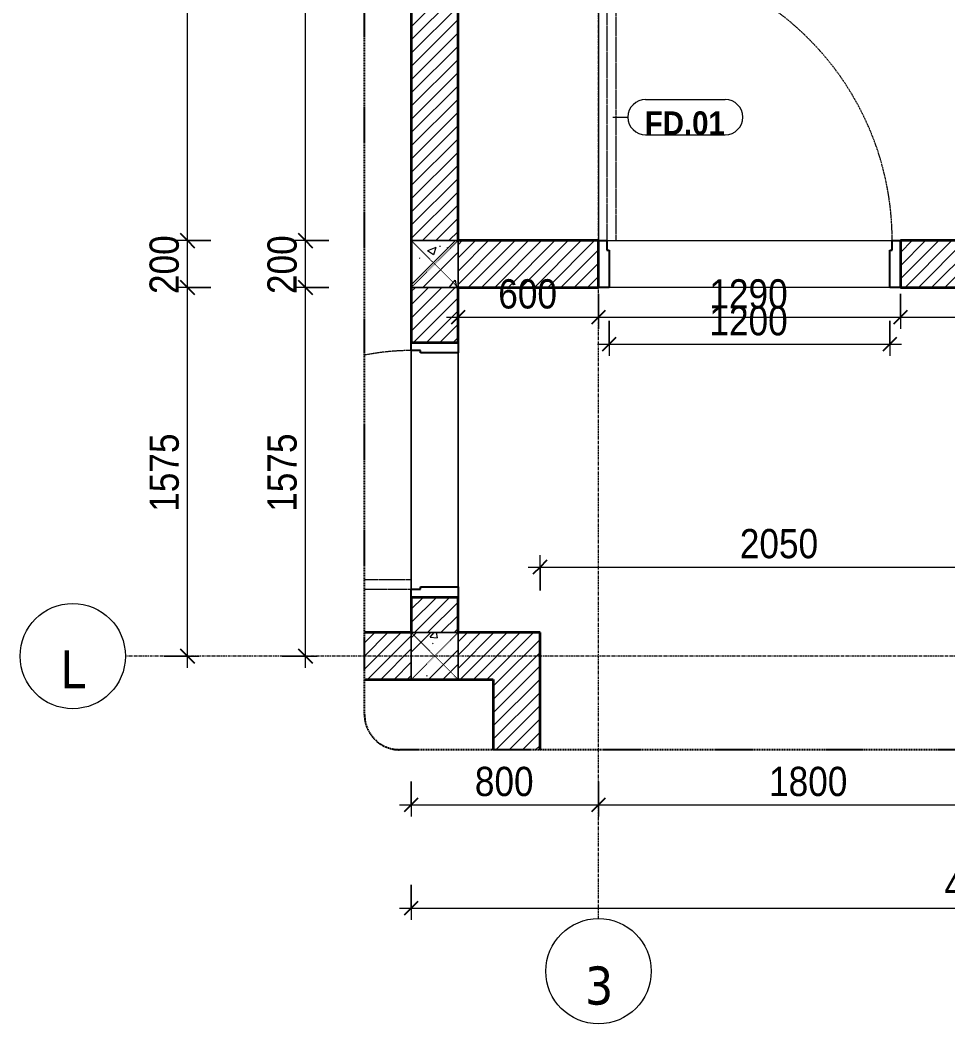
# Model space of a CAD drawing. Header units: millimetres. Extents: x 39389 to 101854, y -4225 to 80933.
# Drawn here: x 58104 to 62069, y 68365 to 72654 of the extents above; entities that cross this region are included whole.
import ezdxf

# ---------------------------------------------------------------- set-up
doc = ezdxf.new("R2010")
doc.units = ezdxf.units.MM
for name, pattern in [('Dash', [6, 3, -3]), ('Dash - Tight', [4.5, 3, -1.5]), ('Grid Line', [22.225, 12.7, -3.175, 3.175, -3.175]), ('Hidden', [7.14375, 4.7625, -2.38125])]:
    doc.linetypes.add(name, pattern=pattern)
for name, color, linetype, lineweight in [('0-4', 50, 'Continuous', 5), ('A-ANNO-DIMS', 211, 'Continuous', 9), ('A-ANNO-DIMS-50', 211, 'Continuous', 9), ('A-DETL-GENF-1', 92, 'Dash - Tight', 18), ('A-DETL-GENF-3', 92, 'Hidden', 25), ('A-DOOR', 31, 'Continuous', 18), ('A-DOOR-FRAM', 31, 'Continuous', 25), ('A-DOOR-IDEN', 31, 'Continuous', 9), ('A-FLOR', 192, 'Continuous', 18), ('A-FLOR-1', 250, 'Continuous', 18), ('A-WALL', 113, 'Continuous', 18), ('A-WALL-1', 113, 'Continuous', 35), ('A-WALL-PATT-1', 111, 'Continuous', 18), ('S-COLS', 52, 'Continuous', 18), ('S-COLS-3', 52, 'Dash', 18), ('S-COLS-4', 254, 'Continuous', 18), ('S-COLS-5', 52, 'Continuous', 35), ('S-COLS-HDLN', 52, 'Dash', 18), ('S-GRID-1', 1, 'Grid Line', 9), ('S-GRID-IDEN', 1, 'Continuous', 9)]:
    doc.layers.add(name, color=color, linetype=linetype, lineweight=lineweight)
doc.styles.add('Arial_B', font='arialbd.ttf', dxfattribs={"width": 0.9, "height": 100})
doc.styles.add('Tahoma_B', font='tahomabd.ttf', dxfattribs={"height": 162.5})
doc.styles.add('UTM Avo', font='', dxfattribs={"width": 0.9, "height": 125})
doc.styles.get('UTM Avo').set_extended_font_data('UTM Avo')
doc.dimstyles.new('1_Dim_chi_tiet_2_5', dxfattribs={"dimscale": 304.8, "dimtxt": 124.912619, "dimasz": 0.19685, "dimexe": 0.164042, "dimexo": 0.0625, "dimgap": 0.016404, "dimtad": 1, "dimdec": 0, "dimrnd": 5, "dimzin": 0, "dimdsep": 46, "dimtxsty": 'UTM Avo', "dimblk1": 'OBLIQUE', "dimblk2": 'OBLIQUE', "dimsah": 1, "dimcen": 0.09, "dimdle": 0.164042, "dimazin": 0, "dimtfac": 1, "dimtdec": 4, "dimtix": 1, "dimtmove": 0, "dimatfit": 3, "dimfxl": 0.328084, "dimfxlon": 1, "dimtvp": 1, "dimtolj": 1, "dimtzin": 0, "dimarcsym": 2})
pattern_1 = [(45, (17923.5, 0), (-28.284271, 28.284271), [])]
pattern_2 = [(50, (17923.5, 0), (364.3679, -31.8783), [38.1, -419.1]), (355, (17923.5, 0), (-70.4859, 382.1133), [30.48, -335.28]), (100.451, (17953.86, -2.66), (293.885, 350.2334), [32.38, -356.18]), (46.184, (17923.5, 101.6), (542.1585, -84.0858), [57.15, -628.65]), (96.636, (17968.7, 94.6), (474.805, 494.8554), [48.57, -534.27]), (351.184, (17923.5, 101.6), (474.8102, 494.85), [45.72, -502.92]), (21, (17974.3, 76.2), (303.2285, -204.5305), [38.1, -419.1]), (326, (17974.3, 76.2), (123.6039, 368.376), [30.48, -335.28]), (71.451, (17999.57, 59.16), (426.8341, 163.8427), [32.38, -356.18]), (37.5, (17923.5, 0), (6.17665, 169.11015), [3.353, -327.863, 3.353, -337.007, -336.55]), (37.5, (17923.5, 0), (6.17665, 169.11015), [-671.576, 3.353, -333.197]), (7.5, (17923.5, 0), (133.63888, 200.3615), [3.353, -190.703, 3.353, -320.243, -128.27]), (7.5, (17923.5, 0), (133.63888, 200.3615), [-517.652, 3.353, -124.917]), (327.5, (17810.22, 0), (271.18182, -11.45836), [3.353, -123.647, 3.353, -392.887, -525.78]), (327.5, (17810.22, 0), (271.18182, -11.45836), [-523.24, 3.353, -522.427]), (317.5, (17759.42, 0), (296.2585, 50.85285), [3.353, -161.747, 3.353, -259.791, -373.38]), (317.5, (17759.42, 0), (296.2585, 50.85285), [-428.244, 3.353, -370.027]), (45, (17923.5, 0), (-125.7236, 125.7236), []), (45, (17923.5, 190.5), (-125.7236, 125.7236), [])]

# ---------------------------------------------------------------- blocks, each defined once
blk = doc.blocks.new('NCV_TKTC_KET CAU_rvt-3-TKCS_THANG BỘ TB1 - MẶT BẰNG TẦNG 2-7')
at = {"layer": 'A-FLOR-1'}
blk.add_line((42652.6, 73111.9), (42652.6, 71711.9), dxfattribs=at)
blk = doc.blocks.new('NCV_TKTC_TANG 2_rvt-3-TKCS_THANG BỘ TB1 - MẶT BẰNG TẦNG 2-7')
at = {"layer": 'A-FLOR-1'}
for p, q in [((41852.6, 70036.9), (41852.6, 73236.9)), ((41852.6, 71277.4), (41852.6, 70187.4)), ((42052.6, 70232.3), (42052.6, 71232.4))]:
    blk.add_line(p, q, dxfattribs=at)
blk = doc.blocks.new('G1_SOF - BO TRU - 200x200-3052400-TKCS_THANG BỘ TB1 - MẶT BẰNG TẦNG 2-7')
at = {"layer": 'S-COLS-HDLN'}
for p, q in [((-100, 100), (100, -100)), ((100, 100), (-100, -100))]:
    blk.add_line(p, q, dxfattribs=at)
blk = doc.blocks.new('FD_01 - FD_01-1200x2200mm-1787918-TKCS_THANG BỘ TB1 - MẶT BẰNG TẦNG 2-7')
at = {"layer": 'A-DETL-GENF-1'}
for p, q in [((610, -100), (570, -100)), ((570, -100), (570, -1320)), ((610, -1320), (610, -100)), ((570, -1320), (610, -1320))]:
    blk.add_line(p, q, dxfattribs=at)
blk.add_arc((610, -100), 1220, 180, 268.1211, dxfattribs=at)
at = {"layer": 'A-DOOR-FRAM'}
for p, q in [((-645, 100), (-600, 100)), ((-645, -100), (-645, 100)), ((-600, 100), (-600, -60)), ((600, 100), (645, 100)), ((600, -60), (600, 100)), ((645, 100), (645, -100)), ((-600, -60), (-610, -60)), ((-610, -60), (-610, -100)), ((610, -60), (600, -60)), ((610, -100), (610, -60)), ((-610, -100), (-645, -100)), ((645, -100), (610, -100))]:
    blk.add_line(p, q, dxfattribs=at)
blk = doc.blocks.new('FD_05 - FD_05-1000x2200mm-835433-TKCS_THANG BỘ TB1 - MẶT BẰNG TẦNG 2-7')
at = {"layer": 'A-DETL-GENF-1'}
for p, q in [((510, -100), (470, -100)), ((470, -100), (470, -300)), ((510, -300), (510, -100))]:
    blk.add_line(p, q, dxfattribs=at)
blk.add_arc((510, -100), 1020, 180, 191.3239, dxfattribs=at)
at = {"layer": 'A-DOOR-FRAM'}
for p, q in [((-545, 100), (-500, 100)), ((-545, -100), (-545, 100)), ((-500, 100), (-500, -60)), ((500, 100), (545, 100)), ((500, -60), (500, 100)), ((545, 100), (545, -100)), ((-500, -60), (-510, -60)), ((-510, -60), (-510, -100)), ((510, -60), (500, -60)), ((510, -100), (510, -60)), ((-510, -100), (-545, -100)), ((545, -100), (510, -100))]:
    blk.add_line(p, q, dxfattribs=at)
blk = doc.blocks.new('BORDER VIEW - BORDER VIEW-3754246-TKCS_THANG BỘ TB1 - MẶT BẰNG TẦNG 2-7')
at = {"layer": 'A-DETL-GENF-3'}
for p, q in [((0, 150), (0, 9642.6)), ((5189.7, 0), (150, 0))]:
    blk.add_line(p, q, dxfattribs=at)
blk.add_arc((150, 150), 150, 180, 270, dxfattribs=at)
blk = doc.blocks.new('Grid - M_Grid Head - Circle-353313-TKCS_THANG BỘ TB1 - MẶT BẰNG TẦNG 2-7')
at = {"layer": 'S-GRID-IDEN'}
blk.add_circle((0, 0), 4.5, dxfattribs=at)
blk = doc.blocks.new('STN_Door Tag - STN_Door Tag-1788670-TKCS_THANG BỘ TB1 - MẶT BẰNG TẦNG 2-7')
at = {"layer": 'A-DOOR-IDEN'}
for p, q in [((-3.37, 1.495), (3.431, 1.495)), ((-3.37, -1.524), (3.431, -1.524))]:
    blk.add_line(p, q, dxfattribs=at)
for centre, start, end in [((-3.37, -0.015), 90, 270), ((3.431, -0.015), 270, 90)]:
    blk.add_arc(centre, 1.509, start, end, dxfattribs=at)
blk = doc.blocks.new('DIMBLOCK99-TKCS_THANG BỘ TB1 - MẶT BẰNG TẦNG 2-7')
at = {"layer": 'A-ANNO-DIMS-50'}
for p, q in [((59423.6, 71511.9), (59273.6, 71511.9)), ((59323.6, 69886.9), (59323.6, 71511.9)), ((59323.6, 71511.9), (59423.6, 71511.9)), ((59223.6, 69936.9), (59373.6, 69936.9)), ((59323.6, 69936.9), (59223.6, 69936.9))]:
    blk.add_line(p, q, dxfattribs=at)
at = {"layer": 'A-ANNO-DIMS-50', "lineweight": 25}
for p, q in [((59323.6, 71511.9), (59293.6, 71541.9)), ((59323.6, 71511.9), (59353.6, 71481.9)), ((59323.6, 69936.9), (59293.6, 69966.9)), ((59323.6, 69936.9), (59353.6, 69906.9))]:
    blk.add_line(p, q, dxfattribs=at)
at = {"layer": 'A-ANNO-DIMS-50', "color": 0, "insert": (59161.2, 70553.3), "char_height": 125, "width": 410.824, "attachment_point": 1, "rotation": 90, "line_spacing_factor": 1.110334, "style": 'UTM Avo'}
blk.add_mtext('1575', dxfattribs=at)
blk = doc.blocks.new('_Oblique')
at = {"color": 0, "linetype": 'ByBlock', "lineweight": -2}
blk.add_line((-0.5, -0.5), (0.5, 0.5), dxfattribs=at)
blk = doc.blocks.new('DIMBLOCK100-TKCS_THANG BỘ TB1 - MẶT BẰNG TẦNG 2-7')
at = {"layer": 'A-ANNO-DIMS-50', "lineweight": 25}
for p, q in [((59323.6, 71711.9), (59293.6, 71741.9)), ((59323.6, 71711.9), (59353.6, 71681.9)), ((59323.6, 71511.9), (59293.6, 71541.9)), ((59323.6, 71511.9), (59353.6, 71481.9))]:
    blk.add_line(p, q, dxfattribs=at)
at = {"layer": 'A-ANNO-DIMS-50'}
for p, q in [((59423.6, 71711.9), (59273.6, 71711.9)), ((59323.6, 71511.9), (59323.6, 71711.9)), ((59323.6, 71711.9), (59423.6, 71711.9)), ((59423.6, 71511.9), (59273.6, 71511.9)), ((59323.6, 71511.9), (59423.6, 71511.9))]:
    blk.add_line(p, q, dxfattribs=at)
at = {"layer": 'A-ANNO-DIMS-50', "color": 0, "insert": (59161.2, 71483.6), "char_height": 125, "width": 308.118, "attachment_point": 1, "rotation": 90, "line_spacing_factor": 1.110334, "style": 'UTM Avo'}
blk.add_mtext('200', dxfattribs=at)
blk = doc.blocks.new('DIMBLOCK101-TKCS_THANG BỘ TB1 - MẶT BẰNG TẦNG 2-7')
at = {"layer": 'A-ANNO-DIMS-50', "lineweight": 25}
for p, q in [((59323.6, 74259), (59293.6, 74289)), ((59323.6, 74259), (59353.6, 74229)), ((59323.6, 71711.9), (59293.6, 71741.9)), ((59323.6, 71711.9), (59353.6, 71681.9))]:
    blk.add_line(p, q, dxfattribs=at)
at = {"layer": 'A-ANNO-DIMS-50'}
for p, q in [((59323.6, 71711.9), (59323.6, 74309)), ((59423.6, 74259), (59273.6, 74259)), ((59323.6, 74259), (59423.6, 74259)), ((59423.6, 71711.9), (59273.6, 71711.9)), ((59323.6, 71711.9), (59423.6, 71711.9))]:
    blk.add_line(p, q, dxfattribs=at)
at = {"layer": 'A-ANNO-DIMS-50', "color": 0, "insert": (59161.2, 72814.3), "char_height": 125, "width": 410.824, "attachment_point": 1, "rotation": 90, "line_spacing_factor": 1.110334, "style": 'UTM Avo'}
blk.add_mtext('2545', dxfattribs=at)
blk = doc.blocks.new('DIMBLOCK102-TKCS_THANG BỘ TB1 - MẶT BẰNG TẦNG 2-7')
at = {"layer": 'A-ANNO-DIMS-50'}
for p, q in [((58919.8, 71511.9), (58769.8, 71511.9)), ((58819.8, 69886.9), (58819.8, 71511.9)), ((58819.8, 71511.9), (58919.8, 71511.9)), ((58719.8, 69936.9), (58869.8, 69936.9)), ((58819.8, 69936.9), (58719.8, 69936.9))]:
    blk.add_line(p, q, dxfattribs=at)
at = {"layer": 'A-ANNO-DIMS-50', "lineweight": 25}
for p, q in [((58819.8, 71511.9), (58789.8, 71541.9)), ((58819.8, 71511.9), (58849.8, 71481.9)), ((58819.8, 69936.9), (58789.8, 69966.9)), ((58819.8, 69936.9), (58849.8, 69906.9))]:
    blk.add_line(p, q, dxfattribs=at)
at = {"layer": 'A-ANNO-DIMS-50', "color": 0, "insert": (58657.4, 70553.3), "char_height": 125, "width": 410.824, "attachment_point": 1, "rotation": 90, "line_spacing_factor": 1.110334, "style": 'UTM Avo'}
blk.add_mtext('1575', dxfattribs=at)
blk = doc.blocks.new('DIMBLOCK103-TKCS_THANG BỘ TB1 - MẶT BẰNG TẦNG 2-7')
at = {"layer": 'A-ANNO-DIMS-50', "lineweight": 25}
for p, q in [((58819.8, 71711.9), (58789.8, 71741.9)), ((58819.8, 71711.9), (58849.8, 71681.9)), ((58819.8, 71511.9), (58789.8, 71541.9)), ((58819.8, 71511.9), (58849.8, 71481.9))]:
    blk.add_line(p, q, dxfattribs=at)
at = {"layer": 'A-ANNO-DIMS-50'}
for p, q in [((58919.8, 71711.9), (58769.8, 71711.9)), ((58819.8, 71511.9), (58819.8, 71711.9)), ((58819.8, 71711.9), (58919.8, 71711.9)), ((58919.8, 71511.9), (58769.8, 71511.9)), ((58819.8, 71511.9), (58919.8, 71511.9))]:
    blk.add_line(p, q, dxfattribs=at)
at = {"layer": 'A-ANNO-DIMS-50', "color": 0, "insert": (58657.4, 71483.6), "char_height": 125, "width": 308.118, "attachment_point": 1, "rotation": 90, "line_spacing_factor": 1.110334, "style": 'UTM Avo'}
blk.add_mtext('200', dxfattribs=at)
blk = doc.blocks.new('DIMBLOCK104-TKCS_THANG BỘ TB1 - MẶT BẰNG TẦNG 2-7')
at = {"layer": 'A-ANNO-DIMS-50', "lineweight": 25}
for p, q in [((58819.8, 78034.9), (58789.8, 78064.9)), ((58819.8, 78034.9), (58849.8, 78004.9)), ((58819.8, 71711.9), (58789.8, 71741.9)), ((58819.8, 71711.9), (58849.8, 71681.9))]:
    blk.add_line(p, q, dxfattribs=at)
at = {"layer": 'A-ANNO-DIMS-50'}
for p, q in [((58919.8, 78034.9), (58769.8, 78034.9)), ((58819.8, 71711.9), (58819.8, 78034.9)), ((58819.8, 78034.9), (58919.8, 78034.9)), ((58919.8, 71711.9), (58769.8, 71711.9)), ((58819.8, 71711.9), (58919.8, 71711.9))]:
    blk.add_line(p, q, dxfattribs=at)
at = {"layer": 'A-ANNO-DIMS-50', "color": 0, "insert": (58657.4, 74702.2), "char_height": 125, "width": 410.824, "attachment_point": 1, "rotation": 90, "line_spacing_factor": 1.110334, "style": 'UTM Avo'}
blk.add_mtext('6325', dxfattribs=at)
blk = doc.blocks.new('DIMBLOCK106-TKCS_THANG BỘ TB1 - MẶT BẰNG TẦNG 2-7')
at = {"layer": 'A-ANNO-DIMS-50'}
for p, q in [((59976.1, 71484.6), (59976.1, 71334.6)), ((59976.1, 71384.6), (59976.1, 71484.6)), ((60576.1, 71484.6), (60576.1, 71334.6)), ((60576.1, 71384.6), (60576.1, 71484.6)), ((59926.1, 71384.6), (60576.1, 71384.6))]:
    blk.add_line(p, q, dxfattribs=at)
at = {"layer": 'A-ANNO-DIMS-50', "lineweight": 25}
for p, q in [((59976.1, 71384.6), (59946.1, 71354.6)), ((59976.1, 71384.6), (60006.1, 71414.6)), ((60576.1, 71384.6), (60546.1, 71354.6)), ((60576.1, 71384.6), (60606.1, 71414.6))]:
    blk.add_line(p, q, dxfattribs=at)
at = {"layer": 'A-ANNO-DIMS-50', "color": 0, "insert": (60147.7, 71547), "char_height": 125, "width": 308.118, "attachment_point": 1, "line_spacing_factor": 1.110334, "style": 'UTM Avo'}
blk.add_mtext('600', dxfattribs=at)
blk = doc.blocks.new('DIMBLOCK107-TKCS_THANG BỘ TB1 - MẶT BẰNG TẦNG 2-7')
at = {"layer": 'A-ANNO-DIMS-50'}
for p, q in [((60576.1, 71484.6), (60576.1, 71334.6)), ((60576.1, 71384.6), (60576.1, 71484.6)), ((61866.1, 71484.6), (61866.1, 71334.6)), ((61866.1, 71384.6), (61866.1, 71484.6)), ((60576.1, 71384.6), (61866.1, 71384.6))]:
    blk.add_line(p, q, dxfattribs=at)
at = {"layer": 'A-ANNO-DIMS-50', "lineweight": 25}
for p, q in [((60576.1, 71384.6), (60546.1, 71354.6)), ((60576.1, 71384.6), (60606.1, 71414.6)), ((61866.1, 71384.6), (61836.1, 71354.6)), ((61866.1, 71384.6), (61896.1, 71414.6))]:
    blk.add_line(p, q, dxfattribs=at)
at = {"layer": 'A-ANNO-DIMS-50', "color": 0, "insert": (61049.9, 71547), "char_height": 125, "width": 410.824, "attachment_point": 1, "line_spacing_factor": 1.110334, "style": 'UTM Avo'}
blk.add_mtext('1290', dxfattribs=at)
blk = doc.blocks.new('DIMBLOCK108-TKCS_THANG BỘ TB1 - MẶT BẰNG TẦNG 2-7')
at = {"layer": 'A-ANNO-DIMS-50'}
for p, q in [((61866.1, 71484.6), (61866.1, 71334.6)), ((61866.1, 71384.6), (61866.1, 71484.6)), ((64476.1, 71484.6), (64476.1, 71334.6)), ((64476.1, 71384.6), (64476.1, 71484.6)), ((61866.1, 71384.6), (64526.1, 71384.6))]:
    blk.add_line(p, q, dxfattribs=at)
at = {"layer": 'A-ANNO-DIMS-50', "lineweight": 25}
for p, q in [((61866.1, 71384.6), (61836.1, 71354.6)), ((61866.1, 71384.6), (61896.1, 71414.6)), ((64476.1, 71384.6), (64446.1, 71354.6)), ((64476.1, 71384.6), (64506.1, 71414.6))]:
    blk.add_line(p, q, dxfattribs=at)
at = {"layer": 'A-ANNO-DIMS-50', "color": 0, "insert": (62999.9, 71547), "char_height": 125, "width": 410.824, "attachment_point": 1, "line_spacing_factor": 1.110334, "style": 'UTM Avo'}
blk.add_mtext('2610', dxfattribs=at)
blk = doc.blocks.new('DIMBLOCK109-TKCS_THANG BỘ TB1 - MẶT BẰNG TẦNG 2-7')
at = {"layer": 'A-ANNO-DIMS-50'}
for p, q in [((60621.1, 71369.9), (60621.1, 71219.9)), ((60621.1, 71269.9), (60621.1, 71369.9)), ((61821.1, 71369.9), (61821.1, 71219.9)), ((61821.1, 71269.9), (61821.1, 71369.9)), ((60571.1, 71269.9), (61871.1, 71269.9))]:
    blk.add_line(p, q, dxfattribs=at)
at = {"layer": 'A-ANNO-DIMS-50', "lineweight": 25}
for p, q in [((60621.1, 71269.9), (60651.1, 71299.9)), ((61821.1, 71269.9), (61851.1, 71299.9)), ((60621.1, 71269.9), (60591.1, 71239.9)), ((61821.1, 71269.9), (61791.1, 71239.9))]:
    blk.add_line(p, q, dxfattribs=at)
at = {"layer": 'A-ANNO-DIMS-50', "color": 0, "insert": (61049.9, 71432.3), "char_height": 125, "width": 410.824, "attachment_point": 1, "line_spacing_factor": 1.110334, "style": 'UTM Avo'}
blk.add_mtext('1200', dxfattribs=at)
blk = doc.blocks.new('DIMBLOCK119-TKCS_THANG BỘ TB1 - MẶT BẰNG TẦNG 2-7')
at = {"layer": 'A-ANNO-DIMS-50'}
for p, q in [((59776.1, 68959.3), (59776.1, 68809.3)), ((59776.1, 68859.3), (59776.1, 68959.3)), ((64676.1, 68959.3), (64676.1, 68809.3)), ((64676.1, 68859.3), (64676.1, 68959.3)), ((59726.1, 68859.3), (64726.1, 68859.3))]:
    blk.add_line(p, q, dxfattribs=at)
at = {"layer": 'A-ANNO-DIMS-50', "lineweight": 25}
for p, q in [((59776.1, 68859.3), (59806.1, 68889.3)), ((64676.1, 68859.3), (64706.1, 68889.3)), ((59776.1, 68859.3), (59746.1, 68829.3)), ((64676.1, 68859.3), (64646.1, 68829.3))]:
    blk.add_line(p, q, dxfattribs=at)
at = {"layer": 'A-ANNO-DIMS-50', "color": 0, "insert": (62054.9, 69021.7), "char_height": 125, "width": 410.824, "attachment_point": 1, "line_spacing_factor": 1.110334, "style": 'UTM Avo'}
blk.add_mtext('4900', dxfattribs=at)
blk = doc.blocks.new('DIMBLOCK120-TKCS_THANG BỘ TB1 - MẶT BẰNG TẦNG 2-7')
at = {"layer": 'A-ANNO-DIMS-50'}
for p, q in [((59776.1, 69401.4), (59776.1, 69251.4)), ((59776.1, 69301.4), (59776.1, 69401.4)), ((60576.1, 69401.4), (60576.1, 69251.4)), ((60576.1, 69301.4), (60576.1, 69401.4)), ((59726.1, 69301.4), (60576.1, 69301.4))]:
    blk.add_line(p, q, dxfattribs=at)
at = {"layer": 'A-ANNO-DIMS-50', "lineweight": 25}
for p, q in [((59776.1, 69301.4), (59806.1, 69331.4)), ((60576.1, 69301.4), (60606.1, 69331.4)), ((59776.1, 69301.4), (59746.1, 69271.4)), ((60576.1, 69301.4), (60546.1, 69271.4))]:
    blk.add_line(p, q, dxfattribs=at)
at = {"layer": 'A-ANNO-DIMS-50', "color": 0, "insert": (60047.7, 69463.8), "char_height": 125, "width": 308.118, "attachment_point": 1, "line_spacing_factor": 1.110334, "style": 'UTM Avo'}
blk.add_mtext('800', dxfattribs=at)
blk = doc.blocks.new('DIMBLOCK121-TKCS_THANG BỘ TB1 - MẶT BẰNG TẦNG 2-7')
at = {"layer": 'A-ANNO-DIMS-50'}
for p, q in [((60576.1, 69401.4), (60576.1, 69251.4)), ((60576.1, 69301.4), (60576.1, 69401.4)), ((62376.1, 69401.4), (62376.1, 69251.4)), ((62376.1, 69301.4), (62376.1, 69401.4)), ((60576.1, 69301.4), (62376.1, 69301.4))]:
    blk.add_line(p, q, dxfattribs=at)
at = {"layer": 'A-ANNO-DIMS-50', "lineweight": 25}
for p, q in [((60576.1, 69301.4), (60606.1, 69331.4)), ((62376.1, 69301.4), (62406.1, 69331.4)), ((60576.1, 69301.4), (60546.1, 69271.4)), ((62376.1, 69301.4), (62346.1, 69271.4))]:
    blk.add_line(p, q, dxfattribs=at)
at = {"layer": 'A-ANNO-DIMS-50', "color": 0, "insert": (61304.9, 69463.8), "char_height": 125, "width": 410.824, "attachment_point": 1, "line_spacing_factor": 1.110334, "style": 'UTM Avo'}
blk.add_mtext('1800', dxfattribs=at)
blk = doc.blocks.new('DIMBLOCK123-TKCS_THANG BỘ TB1 - MẶT BẰNG TẦNG 2-7')
at = {"layer": 'A-ANNO-DIMS-50'}
for p, q in [((62376.1, 70417.4), (62376.1, 70267.4)), ((62376.1, 70317.4), (62376.1, 70417.4)), ((60326.1, 70217.4), (60326.1, 70367.4)), ((60276.1, 70317.4), (62426.1, 70317.4)), ((60326.1, 70317.4), (60326.1, 70217.4))]:
    blk.add_line(p, q, dxfattribs=at)
at = {"layer": 'A-ANNO-DIMS-50', "lineweight": 25}
for p, q in [((60326.1, 70317.4), (60356.1, 70347.4)), ((62376.1, 70317.4), (62406.1, 70347.4)), ((60326.1, 70317.4), (60296.1, 70287.4)), ((62376.1, 70317.4), (62346.1, 70287.4))]:
    blk.add_line(p, q, dxfattribs=at)
at = {"layer": 'A-ANNO-DIMS-50', "color": 0, "insert": (61179.9, 70479.8), "char_height": 125, "width": 410.824, "attachment_point": 1, "line_spacing_factor": 1.110334, "style": 'UTM Avo'}
blk.add_mtext('2050', dxfattribs=at)

msp = doc.modelspace()

# ---------------------------------------------------------------- hatches: boundary and pattern name
at = {"layer": 'A-WALL-PATT-1'}
h = msp.add_hatch(dxfattribs=at)
h.set_pattern_fill('FP_1', color=256, style=0, pattern_type=2)
h.set_pattern_definition(pattern_1)
h.paths.add_polyline_path([(59976.1, 70036.9), (59976.1, 70187.3), (59776.1, 70187.3), (59776.1, 70036.9)])
h.paths.add_polyline_path([(59776.1, 71277.3), (59976.1, 71277.3), (59976.1, 71511.9), (59776.1, 71511.9)])
h.paths.add_polyline_path([(59976.1, 71711.9), (59976.1, 74516.9), (59776.1, 74516.9), (59776.1, 71711.9)])
h = msp.add_hatch(dxfattribs=at)
h.set_pattern_fill('FP_1', color=256, style=0, pattern_type=2)
h.set_pattern_definition(pattern_1)
h.paths.add_polyline_path([(62576.1, 71511.9), (62576.1, 71711.9), (61866.1, 71711.9), (61866.1, 71511.9), (62233.9, 71511.9)])
h.paths.add_polyline_path([(60576.1, 71511.9), (60576.1, 71711.9), (59976.1, 71711.9), (59976.1, 71511.9)])
h = msp.add_hatch(dxfattribs=at)
h.set_pattern_fill('FP_1', color=256, style=0, pattern_type=2)
h.set_pattern_definition(pattern_1)
h.paths.add_polyline_path([(60126.1, 69836.9), (60326.1, 69836.9), (60326.1, 70036.9), (59976.1, 70036.9), (59976.1, 69836.9)])
h.paths.add_polyline_path([(59576.1, 69836.9), (59776.1, 69836.9), (59776.1, 70036.9), (59576.1, 70036.9), (59576.1, 70023.6)])
h = msp.add_hatch(dxfattribs=at)
h.set_pattern_fill('FP_1', color=256, style=0, pattern_type=2)
h.set_pattern_definition(pattern_1)
h.paths.add_polyline_path([(60326.1, 69536.9), (60326.1, 69836.9), (60126.1, 69836.9), (60126.1, 69536.9)])
at = {"layer": 'S-COLS-4'}
h = msp.add_hatch(dxfattribs=at)
h.set_pattern_fill('FP_2', color=256, style=0, pattern_type=2)
h.set_pattern_definition(pattern_2)
h.paths.add_polyline_path([(59976.1, 71511.9), (59976.1, 71711.9), (59776.1, 71711.9), (59776.1, 71511.9)])
h = msp.add_hatch(dxfattribs=at)
h.set_pattern_fill('FP_2', color=256, style=0, pattern_type=2)
h.set_pattern_definition(pattern_2)
h.paths.add_polyline_path([(59976.1, 71511.9), (59976.1, 71711.9), (59776.1, 71711.9), (59776.1, 71511.9)])
h = msp.add_hatch(dxfattribs=at)
h.set_pattern_fill('FP_2', color=256, style=0, pattern_type=2)
h.set_pattern_definition(pattern_2)
h.paths.add_polyline_path([(59976.1, 69836.9), (59976.1, 70036.9), (59776.1, 70036.9), (59776.1, 69836.9)])
h = msp.add_hatch(dxfattribs=at)
h.set_pattern_fill('FP_2', color=256, style=0, pattern_type=2)
h.set_pattern_definition(pattern_2)
h.paths.add_polyline_path([(59976.1, 69836.9), (59976.1, 70036.9), (59776.1, 70036.9), (59776.1, 69836.9)])

# ---------------------------------------------------------------- linework, layer by layer
at = {"layer": 'A-DOOR-IDEN'}
msp.add_line((60637.5, 72240.1), (60701.8, 72240.1), dxfattribs=at)
at = {"layer": 'A-FLOR'}
msp.add_line((60326.1, 69836.9), (60326.1, 69536.9), dxfattribs=at)
at = {"layer": 'A-WALL'}
for p, q in [((59776.1, 71711.9), (59976.1, 71711.9)), ((59976.1, 71711.9), (59976.1, 71511.9)), ((60611.1, 71711.9), (61831.1, 71711.9)), ((59976.1, 71511.9), (59776.1, 71511.9)), ((61821.1, 71511.9), (60621.1, 71511.9)), ((59776.1, 70222.3), (59776.1, 71242.3)), ((59976.1, 71232.3), (59976.1, 70232.3)), ((59776.1, 69836.9), (59776.1, 70036.9)), ((59776.1, 70036.9), (59976.1, 70036.9)), ((59976.1, 70036.9), (59976.1, 69836.9))]:
    msp.add_line(p, q, dxfattribs=at)
at = {"layer": 'A-WALL-1'}
for p, q in [((59776.1, 75337.4), (59776.1, 71711.9)), ((59976.1, 71711.9), (59976.1, 73111.9)), ((60576.1, 71711.9), (59976.1, 71711.9)), ((60576.1, 71511.9), (60576.1, 71711.9)), ((62576.1, 71711.9), (61866.1, 71711.9)), ((61866.1, 71711.9), (61866.1, 71511.9)), ((59776.1, 71511.9), (59776.1, 71277.3)), ((59976.1, 71511.9), (60576.1, 71511.9)), ((59976.1, 71277.3), (59976.1, 71511.9)), ((61866.1, 71511.9), (64476.1, 71511.9)), ((59776.1, 71277.3), (59976.1, 71277.3)), ((59776.1, 70187.3), (59776.1, 70036.9)), ((59976.1, 70187.3), (59776.1, 70187.3)), ((59976.1, 70036.9), (59976.1, 70187.3)), ((59776.1, 70036.9), (59576.1, 70036.9)), ((60326.1, 70036.9), (59976.1, 70036.9)), ((60326.1, 69836.9), (60326.1, 70036.9)), ((59576.1, 69836.9), (59776.1, 69836.9)), ((59976.1, 69836.9), (60126.1, 69836.9)), ((60126.1, 69836.9), (60126.1, 69536.9)), ((60326.1, 69536.9), (60326.1, 69836.9))]:
    msp.add_line(p, q, dxfattribs=at)
at = {"layer": 'S-COLS'}
for p, q in [((59976.1, 71711.9), (59776.1, 71711.9)), ((59976.1, 71511.9), (59976.1, 71711.9)), ((59776.1, 71511.9), (59976.1, 71511.9)), ((59976.1, 70036.9), (59776.1, 70036.9)), ((59776.1, 70036.9), (59776.1, 69836.9)), ((59976.1, 69836.9), (59976.1, 70036.9))]:
    msp.add_line(p, q, dxfattribs=at)
at = {"layer": 'S-COLS-5'}
for p, q in [((59776.1, 71711.9), (59776.1, 71511.9)), ((59776.1, 69836.9), (59976.1, 69836.9))]:
    msp.add_line(p, q, dxfattribs=at)
at = {"layer": 'S-GRID-1'}
for p, q in [((60576.1, 70065.2), (60576.1, 79223.7)), ((60576.1, 68815.2), (60576.1, 70065.2)), ((59804.2, 69936.9), (58554.2, 69936.9)), ((64581, 69936.9), (59804.2, 69936.9))]:
    msp.add_line(p, q, dxfattribs=at)

# ---------------------------------------------------------------- block references
at = {"layer": '0-4'}
for name in ['NCV_TKTC_KET CAU_rvt-3-TKCS_THANG BỘ TB1 - MẶT BẰNG TẦNG 2-7', 'NCV_TKTC_TANG 2_rvt-3-TKCS_THANG BỘ TB1 - MẶT BẰNG TẦNG 2-7']:
    msp.add_blockref(name, (17923.5, 0), dxfattribs=at)
at = {"layer": 'A-DETL-GENF-1'}
msp.add_blockref('BORDER VIEW - BORDER VIEW-3754246-TKCS_THANG BỘ TB1 - MẶT BẰNG TẦNG 2-7', (59576.1, 69536.9), dxfattribs=at)
at = {"layer": 'A-DOOR'}
for name, p, rotation in [('FD_01 - FD_01-1200x2200mm-1787918-TKCS_THANG BỘ TB1 - MẶT BẰNG TẦNG 2-7', (61221.1, 71611.9), 180), ('FD_05 - FD_05-1000x2200mm-835433-TKCS_THANG BỘ TB1 - MẶT BẰNG TẦNG 2-7', (59876.1, 70732.3), 269.9999999999999)]:
    msp.add_blockref(name, p, dxfattribs=dict(at, rotation=rotation))
at = {"layer": 'A-DOOR-IDEN', "xscale": 49.99999999999998, "yscale": 49.99999999999998, "zscale": 49.99999999999998}
msp.add_blockref('STN_Door Tag - STN_Door Tag-1788670-TKCS_THANG BỘ TB1 - MẶT BẰNG TẦNG 2-7', (60945.8, 72240.3), dxfattribs=at)
at = {"layer": 'S-COLS-3'}
for p in [(59876.1, 71611.9), (59876.1, 69936.9)]:
    msp.add_blockref('G1_SOF - BO TRU - 200x200-3052400-TKCS_THANG BỘ TB1 - MẶT BẰNG TẦNG 2-7', p, dxfattribs=at)
at = {"layer": 'S-GRID-IDEN', "xscale": 49.99999999999998, "yscale": 49.99999999999998, "zscale": 49.99999999999998, "rotation": 89.99999999999987}
msp.add_blockref('Grid - M_Grid Head - Circle-353313-TKCS_THANG BỘ TB1 - MẶT BẰNG TẦNG 2-7', (58329.2, 69936.9), dxfattribs=at)
at = {"layer": 'S-GRID-IDEN', "xscale": 49.99999999999998, "yscale": 49.99999999999998, "zscale": 49.99999999999998}
msp.add_blockref('Grid - M_Grid Head - Circle-353313-TKCS_THANG BỘ TB1 - MẶT BẰNG TẦNG 2-7', (60576.1, 68590.2), dxfattribs=at)

# ---------------------------------------------------------------- texts
at = {"layer": 'A-DOOR-IDEN', "insert": (60944.8, 72213.6), "char_height": 100, "width": 351.45, "attachment_point": 5, "line_spacing_factor": 0.936439, "style": 'Arial_B'}
msp.add_mtext('\\pt2.25,4.5,6.75,9,11.25,13.5,15.75,18,20.25,22.5,24.75,27,29.25,31.5,33.75,36,38.25,40.5,42.75,45,47.25,49.5,51.75,54,56.25,58.5,60.75,63,65.25,67.5,69.75,72;FD.01', dxfattribs=at)

# ---------------------------------------------------------------- dimensions: what is measured, and where the dimension line sits
at = {"layer": 'A-ANNO-DIMS'}
for base, p1, p2, override, picture, middle in [((58819.8, 78034.9), (58919.8, 71711.9), (58919.8, 78034.9), {"dimpost": '<>', "dimfxl": 6322.947524}, 'DIMBLOCK104-TKCS_THANG BỘ TB1 - MẶT BẰNG TẦNG 2-7', (58750.1, 74873.4)), ((59323.6, 74259), (59423.6, 71711.9), (59423.6, 74259), {"dimpost": '<>', "dimfxl": 2547.052476}, 'DIMBLOCK101-TKCS_THANG BỘ TB1 - MẶT BẰNG TẦNG 2-7', (59253.9, 72985.5)), ((58819.8, 71711.9), (58919.8, 71511.9), (58919.8, 71711.9), {"dimpost": '<>', "dimfxl": 200}, 'DIMBLOCK103-TKCS_THANG BỘ TB1 - MẶT BẰNG TẦNG 2-7', (58750.1, 71611.9)), ((59323.6, 71711.9), (59423.6, 71511.9), (59423.6, 71711.9), {"dimpost": '<>', "dimfxl": 200}, 'DIMBLOCK100-TKCS_THANG BỘ TB1 - MẶT BẰNG TẦNG 2-7', (59253.9, 71611.9)), ((58819.8, 71511.9), (58719.8, 69936.9), (58919.8, 71511.9), {"dimpost": '<>', "dimfxl": 1587.647631}, 'DIMBLOCK102-TKCS_THANG BỘ TB1 - MẶT BẰNG TẦNG 2-7', (58751.2, 70724.4)), ((59323.6, 71511.9), (59223.6, 69936.9), (59423.6, 71511.9), {"dimpost": '<>', "dimfxl": 1587.647631}, 'DIMBLOCK99-TKCS_THANG BỘ TB1 - MẶT BẰNG TẦNG 2-7', (59255, 70724.4))]:
    dim = msp.add_linear_dim(base=base, p1=p1, p2=p2, angle=90, dimstyle='1_Dim_chi_tiet_2_5', override=override, dxfattribs=at)
    dim.commit()
    dim.dimension.update_dxf_attribs({"geometry": picture, "text_midpoint": middle})
for base, p1, p2, override, picture, middle in [((60576.1, 71384.6), (59976.1, 71484.6), (60576.1, 71484.6), {"dimpost": '<>', "dimfxl": 599.928669}, 'DIMBLOCK106-TKCS_THANG BỘ TB1 - MẶT BẰNG TẦNG 2-7', (60276.1, 71454.3)), ((61866.1, 71384.6), (60576.1, 71484.6), (61866.1, 71484.6), {"dimpost": '<>', "dimfxl": 1290}, 'DIMBLOCK107-TKCS_THANG BỘ TB1 - MẶT BẰNG TẦNG 2-7', (61221.1, 71454.3)), ((64476.1, 71384.6), (61866.1, 71484.6), (64476.1, 71484.6), {"dimpost": '<>', "dimfxl": 2610}, 'DIMBLOCK108-TKCS_THANG BỘ TB1 - MẶT BẰNG TẦNG 2-7', (63171.1, 71454.3)), ((61821.1, 71269.9), (60621.1, 71369.9), (61821.1, 71369.9), {"dimpost": '<>', "dimfxl": 1200}, 'DIMBLOCK109-TKCS_THANG BỘ TB1 - MẶT BẰNG TẦNG 2-7', (61221.1, 71339.6)), ((62376.1, 70317.4), (60326.1, 70217.4), (62376.1, 70417.4), {"dimpost": '<>', "dimfxl": 2059.732992}, 'DIMBLOCK123-TKCS_THANG BỘ TB1 - MẶT BẰNG TẦNG 2-7', (61351.1, 70387.1)), ((60576.1, 69301.4), (59776.1, 69401.4), (60576.1, 69401.4), {"dimpost": '<>', "dimfxl": 799.928669}, 'DIMBLOCK120-TKCS_THANG BỘ TB1 - MẶT BẰNG TẦNG 2-7', (60176.1, 69371.1)), ((62376.1, 69301.4), (60576.1, 69401.4), (62376.1, 69401.4), {"dimpost": '<>', "dimfxl": 1800}, 'DIMBLOCK121-TKCS_THANG BỘ TB1 - MẶT BẰNG TẦNG 2-7', (61476.1, 69371.1)), ((64676.1, 68859.3), (59776.1, 68959.3), (64676.1, 68959.3), {"dimpost": '<>', "dimfxl": 4899.928669}, 'DIMBLOCK119-TKCS_THANG BỘ TB1 - MẶT BẰNG TẦNG 2-7', (62226.1, 68929))]:
    dim = msp.add_linear_dim(base=base, p1=p1, p2=p2, dimstyle='1_Dim_chi_tiet_2_5', override=override, dxfattribs=at)
    dim.commit()
    dim.dimension.update_dxf_attribs({"geometry": picture, "text_midpoint": middle})

# ---------------------------------------------------------------- next in the draw order: texts
at = {"layer": 'S-GRID-IDEN', "char_height": 162.5, "attachment_point": 5, "line_spacing_factor": 0.996129, "style": 'Tahoma_B', "bg_fill": 3, "box_fill_scale": 1.25, "bg_fill_color": 256, "bg_fill_true_color": 13158600, "bg_fill_transparency": 0}
for s, insert, width in [('\\pt634.99962,1269.99925,1905.0005,2540.00013,3174.99975,3809.99937,4445.00062,5080.00025,5714.99987,6349.9995,6985.00075,7620.00037,8255,8889.99962,9524.99925,10160.0005,10795.00013,11429.99975,12064.99938,12700.00063,13335.00025,13969.99988,14604.9995,15240.00075,15875.00038,16510,17144.99963,17779.99925,18415.0005,19050.00013,19684.99975,20319.99938;L', (58328.8, 69879.7), 129), ('\\pt634.99962,1269.99925,1905.0005,2540.00013,3174.99975,3809.99937,4445.00062,5080.00025,5714.99987,6349.9995,6985.00075,7620.00037,8255,8889.99962,9524.99925,10160.0005,10795.00013,11429.99975,12064.99938,12700.00063,13335.00025,13969.99988,14604.9995,15240.00075,15875.00038,16510,17144.99963,17779.99925,18415.0005,19050.00013,19684.99975,20319.99938;3', (60578.4, 68527.7), 145.5)]:
    msp.add_mtext(s, dxfattribs=dict(at, insert=insert, width=width))

doc.saveas('drawing.dxf')
